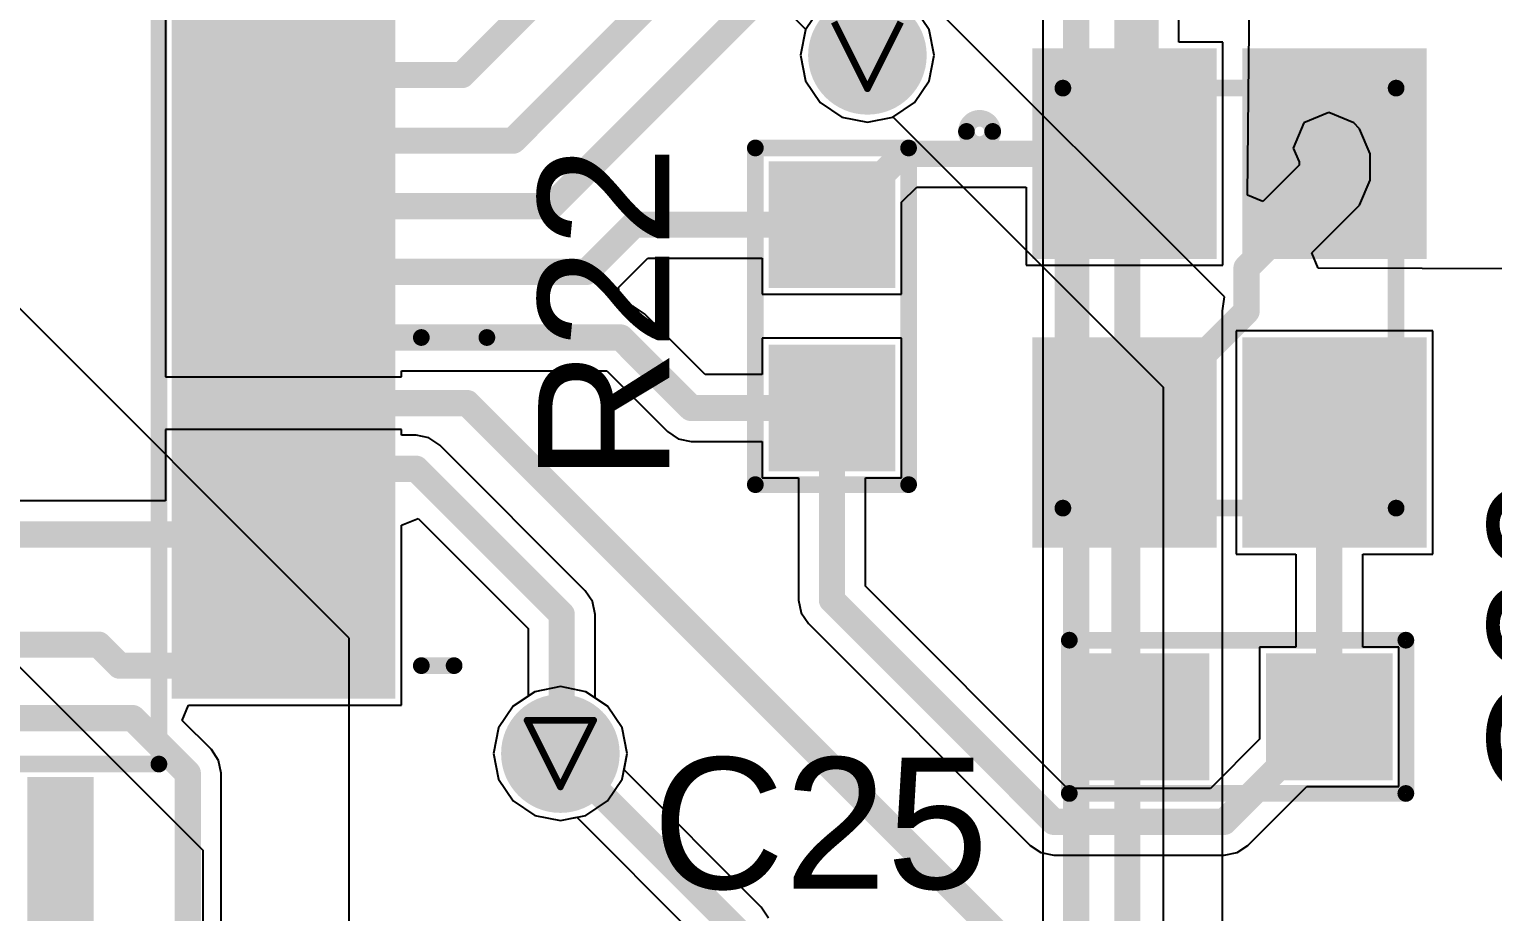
# Model space of a CAD drawing. Header units: inches. Extents: x -3 to 423, y -3 to 110.
# Drawn here: x 45.02 to 56.18, y 8.92 to 15.64 of the extents above; entities that cross this region are included whole.
import ezdxf

# ---------------------------------------------------------------- set-up
doc = ezdxf.new("R2010")
doc.units = ezdxf.units.IN
for name, color, linetype in [('Bottom Layer', 5, 'Continuous'), ('Bottom Solder', 6, 'Continuous'), ('Drill Drawing', 1, 'Continuous'), ('Mechanical 16', 56, 'Continuous'), ('Mechanical 6', 56, 'Continuous'), ('Mid Layer', 16, 'Continuous'), ('Mid Layer 2', 76, 'Continuous'), ('Top Layer', 1, 'Continuous'), ('Top Overlay', 2, 'Continuous'), ('Top Paste', 8, 'Continuous'), ('Top Solder', 216, 'Continuous'), ('Via Holes', 16, 'Continuous')]:
    doc.layers.add(name, color=color, linetype=linetype)
doc.styles.add('Arial', font='', dxfattribs={"height": 0.2})
doc.styles.get('Arial').set_extended_font_data('Arial')

msp = doc.modelspace()

# ---------------------------------------------------------------- hatches: boundary and pattern name
at = {"layer": 'Bottom Layer'}
h = msp.add_hatch(color=5, dxfattribs=at)
edge = h.paths.add_edge_path()
edge.add_arc((51.41, 15.44), 0.35, 0, 360)
h = msp.add_hatch(color=5, dxfattribs=at)
edge = h.paths.add_edge_path()
edge.add_arc((49.07, 10.12), 0.35, 0, 360)
at = {"layer": 'Bottom Solder'}
h = msp.add_hatch(color=6, dxfattribs=at)
edge = h.paths.add_edge_path()
edge.add_arc((51.41, 15.44), 0.452, 0, 360)
h = msp.add_hatch(color=6, dxfattribs=at)
edge = h.paths.add_edge_path()
edge.add_arc((49.07, 10.12), 0.452, 0, 360)
at = {"layer": 'Mid Layer'}
h = msp.add_hatch(color=16, dxfattribs=at)
edge = h.paths.add_edge_path()
edge.add_arc((51.41, 15.44), 0.35, 0, 360)
h = msp.add_hatch(color=16, dxfattribs=at)
edge = h.paths.add_edge_path()
edge.add_arc((49.07, 10.12), 0.35, 0, 360)
at = {"layer": 'Mid Layer 2'}
h = msp.add_hatch(color=76, dxfattribs=at)
edge = h.paths.add_edge_path()
edge.add_arc((51.41, 15.44), 0.35, 0, 360)
h = msp.add_hatch(color=76, dxfattribs=at)
edge = h.paths.add_edge_path()
edge.add_arc((49.07, 10.12), 0.35, 0, 360)
at = {"layer": 'Top Layer'}
h = msp.add_hatch(color=1, dxfattribs=at)
edge = h.paths.add_edge_path()
edge.add_arc((51.41, 15.44), 0.35, 0, 360)
for points in [[(47.71, 15.14), (46.21, 15.14), (46.21, 15.44), (47.71, 15.44)], [(53.97, 15.39), (53.97, 13.99), (52.77, 13.99), (52.77, 15.39)], [(55.57, 15.39), (55.57, 13.99), (54.37, 13.99), (54.37, 15.39)], [(47.71, 14.64), (46.21, 14.64), (46.21, 14.94), (47.71, 14.94)], [(51.521, 14.531), (51.521, 13.769), (50.759, 13.769), (50.759, 14.531)], [(47.71, 14.14), (46.21, 14.14), (46.21, 14.44), (47.71, 14.44)], [(47.71, 13.64), (46.21, 13.64), (46.21, 13.94), (47.71, 13.94)], [(47.71, 13.14), (46.21, 13.14), (46.21, 13.44), (47.71, 13.44)], [(53.97, 13.19), (53.97, 11.79), (52.77, 11.79), (52.77, 13.19)], [(55.57, 13.19), (55.57, 11.79), (54.37, 11.79), (54.37, 13.19)], [(51.521, 13.134), (51.521, 12.372), (50.759, 12.372), (50.759, 13.134)], [(47.71, 12.64), (46.21, 12.64), (46.21, 12.94), (47.71, 12.94)], [(47.71, 12.14), (46.21, 12.14), (46.21, 12.44), (47.71, 12.44)], [(47.71, 11.64), (46.21, 11.64), (46.21, 11.94), (47.71, 11.94)], [(47.71, 11.14), (46.21, 11.14), (46.21, 11.44), (47.71, 11.44)], [(47.71, 10.64), (46.21, 10.64), (46.21, 10.94), (47.71, 10.94)], [(53.152, 10.781), (53.914, 10.781), (53.914, 10.019), (53.152, 10.019)], [(54.549, 10.781), (55.311, 10.781), (55.311, 10.019), (54.549, 10.019)], [(45.11, 8.34), (45.11, 9.84), (45.41, 9.84), (45.41, 8.34)]]:
    msp.add_hatch(color=1, dxfattribs=at).paths.add_polyline_path(points)
h = msp.add_hatch(color=1, dxfattribs=at)
edge = h.paths.add_edge_path()
edge.add_arc((49.07, 10.12), 0.35, 0, 360)
at = {"layer": 'Top Paste'}
for points in [[(47.71, 15.14), (46.21, 15.14), (46.21, 15.44), (47.71, 15.44)], [(53.97, 15.39), (53.97, 13.99), (52.77, 13.99), (52.77, 15.39)], [(55.57, 15.39), (55.57, 13.99), (54.37, 13.99), (54.37, 15.39)], [(47.71, 14.64), (46.21, 14.64), (46.21, 14.94), (47.71, 14.94)], [(51.521, 14.531), (51.521, 13.769), (50.759, 13.769), (50.759, 14.531)], [(47.71, 14.14), (46.21, 14.14), (46.21, 14.44), (47.71, 14.44)], [(47.71, 13.64), (46.21, 13.64), (46.21, 13.94), (47.71, 13.94)], [(47.71, 13.14), (46.21, 13.14), (46.21, 13.44), (47.71, 13.44)], [(53.97, 13.19), (53.97, 11.79), (52.77, 11.79), (52.77, 13.19)], [(55.57, 13.19), (55.57, 11.79), (54.37, 11.79), (54.37, 13.19)], [(51.521, 13.134), (51.521, 12.372), (50.759, 12.372), (50.759, 13.134)], [(47.71, 12.64), (46.21, 12.64), (46.21, 12.94), (47.71, 12.94)], [(47.71, 12.14), (46.21, 12.14), (46.21, 12.44), (47.71, 12.44)], [(47.71, 11.64), (46.21, 11.64), (46.21, 11.94), (47.71, 11.94)], [(47.71, 11.14), (46.21, 11.14), (46.21, 11.44), (47.71, 11.44)], [(47.71, 10.64), (46.21, 10.64), (46.21, 10.94), (47.71, 10.94)], [(53.152, 10.781), (53.914, 10.781), (53.914, 10.019), (53.152, 10.019)], [(54.549, 10.781), (55.311, 10.781), (55.311, 10.019), (54.549, 10.019)], [(45.11, 8.34), (45.11, 9.84), (45.41, 9.84), (45.41, 8.34)]]:
    msp.add_hatch(color=8, dxfattribs=at).paths.add_polyline_path(points)
at = {"layer": 'Top Solder'}
for points in [[(47.812, 15.538), (46.108, 15.538), (46.108, 16.042), (47.812, 16.042)], [(47.812, 15.038), (46.108, 15.038), (46.108, 15.542), (47.812, 15.542)], [(54.071, 15.492), (54.071, 13.888), (52.668, 13.888), (52.668, 15.492)], [(55.672, 15.492), (55.672, 13.888), (54.269, 13.888), (54.269, 15.492)], [(47.812, 14.538), (46.108, 14.538), (46.108, 15.042), (47.812, 15.042)], [(51.623, 14.633), (51.623, 13.667), (50.657, 13.667), (50.657, 14.633)], [(47.812, 14.038), (46.108, 14.038), (46.108, 14.542), (47.812, 14.542)], [(47.812, 13.538), (46.108, 13.538), (46.108, 14.042), (47.812, 14.042)], [(47.812, 13.038), (46.108, 13.038), (46.108, 13.542), (47.812, 13.542)], [(54.071, 13.292), (54.071, 11.688), (52.668, 11.688), (52.668, 13.292)], [(55.672, 13.292), (55.672, 11.688), (54.269, 11.688), (54.269, 13.292)], [(51.623, 13.236), (51.623, 12.27), (50.657, 12.27), (50.657, 13.236)], [(47.812, 12.538), (46.108, 12.538), (46.108, 13.042), (47.812, 13.042)], [(47.812, 12.038), (46.108, 12.038), (46.108, 12.542), (47.812, 12.542)], [(47.812, 11.538), (46.108, 11.538), (46.108, 12.042), (47.812, 12.042)], [(47.812, 11.038), (46.108, 11.038), (46.108, 11.542), (47.812, 11.542)], [(47.812, 10.538), (46.108, 10.538), (46.108, 11.042), (47.812, 11.042)], [(53.05, 10.883), (54.016, 10.883), (54.016, 9.917), (53.05, 9.917)], [(54.447, 10.883), (55.413, 10.883), (55.413, 9.917), (54.447, 9.917)], [(45.008, 8.238), (45.008, 9.942), (45.512, 9.942), (45.512, 8.238)]]:
    msp.add_hatch(color=216, dxfattribs=at).paths.add_polyline_path(points)
h = msp.add_hatch(color=216, dxfattribs=at)
edge = h.paths.add_edge_path()
edge.add_arc((51.41, 15.44), 0.452, 0, 360)
h = msp.add_hatch(color=216, dxfattribs=at)
edge = h.paths.add_edge_path()
edge.add_arc((49.07, 10.12), 0.452, 0, 360)
at = {"layer": 'Via Holes'}
h = msp.add_hatch(color=7, dxfattribs=at)
edge = h.paths.add_edge_path()
edge.add_arc((51.41, 15.44), 0.25, 0, 360)
h = msp.add_hatch(color=7, dxfattribs=at)
edge = h.paths.add_edge_path()
edge.add_arc((49.07, 10.12), 0.25, 0, 360)

# ---------------------------------------------------------------- linework, layer by layer
at = {"layer": 'Bottom Layer'}
for p, q in [((52.746, 24.317), (52.746, 5.495)), ((51.05, 15.8), (50.939, 15.635)), ((51.881, 15.635), (51.77, 15.8)), ((50.939, 15.635), (50.9, 15.44)), ((51.92, 15.44), (51.881, 15.635)), ((50.9, 15.44), (50.939, 15.245)), ((51.881, 15.245), (51.92, 15.44)), ((50.939, 15.245), (51.05, 15.08)), ((51.77, 15.08), (51.881, 15.245)), ((51.05, 15.08), (51.215, 14.969)), ((51.605, 14.969), (51.77, 15.08)), ((51.215, 14.969), (51.41, 14.93)), ((51.41, 14.93), (51.605, 14.969)), ((49.07, 10.63), (48.875, 10.591)), ((49.265, 10.591), (49.07, 10.63)), ((48.875, 10.591), (48.71, 10.48)), ((49.43, 10.48), (49.265, 10.591)), ((48.71, 10.48), (48.599, 10.315)), ((49.541, 10.315), (49.43, 10.48)), ((48.599, 10.315), (48.56, 10.12)), ((49.58, 10.12), (49.541, 10.315)), ((48.56, 10.12), (48.599, 9.925)), ((49.541, 9.925), (49.58, 10.12)), ((48.599, 9.925), (48.71, 9.76)), ((49.43, 9.76), (49.541, 9.925)), ((48.71, 9.76), (48.875, 9.649)), ((49.265, 9.649), (49.43, 9.76)), ((48.875, 9.649), (49.07, 9.61)), ((49.07, 9.61), (49.265, 9.649))]:
    msp.add_line(p, q, dxfattribs=at)
at = {"layer": 'Bottom Layer', "const_width": 0.2}
for points in [[(53.001, 5.495), (53.001, 24.317)], [(53.391, 5.657), (53.391, 24.155)], [(51.41, 15.44), (51.41, 16.16)]]:
    msp.add_lwpolyline(points, dxfattribs=at)
at = {"layer": 'Bottom Layer', "const_width": 0.1}
msp.add_lwpolyline([(51.36, 15.44, 1), (51.46, 15.44, 1)], format="xyb", close=True, dxfattribs=at)
at = {"layer": 'Drill Drawing', "const_width": 0.0508}
for points in [[(51.156, 15.694), (51.41, 15.186)], [(51.41, 15.186), (51.664, 15.694)], [(48.816, 10.374), (49.324, 10.374)], [(48.816, 10.374), (49.07, 9.866)], [(49.07, 9.866), (49.324, 10.374)]]:
    msp.add_lwpolyline(points, dxfattribs=at)
at = {"layer": 'Drill Drawing', "const_width": 0.0254}
for points in [[(51.397, 15.186, 1), (51.423, 15.186, 1)], [(51.397, 15.186, 1), (51.423, 15.186, 1)], [(48.803, 10.374, 1), (48.829, 10.374, 1)], [(48.803, 10.374, 1), (48.829, 10.374, 1)], [(49.311, 10.374, 1), (49.337, 10.374, 1)], [(49.311, 10.374, 1), (49.337, 10.374, 1)], [(49.057, 9.866, 1), (49.083, 9.866, 1)], [(49.057, 9.866, 1), (49.083, 9.866, 1)]]:
    msp.add_lwpolyline(points, format="xyb", close=True, dxfattribs=at)
at = {"layer": 'Mechanical 16', "const_width": 0.127}
for points in [[(46.01, 10.04), (46.01, 17.04)], [(52.9, 11.99), (52.9, 15.19)], [(52.9, 15.19), (55.44, 15.19)], [(55.44, 11.99), (55.44, 15.19)], [(52.9, 11.99), (55.44, 11.99)], [(39.01, 10.04), (46.01, 10.04)]]:
    msp.add_lwpolyline(points, dxfattribs=at)
at = {"layer": 'Mechanical 16'}
for points, const_width in [([(52.868, 15.19, 1), (52.932, 15.19, 1)], 0.0635), ([(52.868, 15.19, 1), (52.932, 15.19, 1)], 0.0635), ([(55.408, 15.19, 1), (55.472, 15.19, 1)], 0.0635), ([(55.408, 15.19, 1), (55.472, 15.19, 1)], 0.0635), ([(52.365, 14.86, 1), (52.165, 14.86, 1)], 0.127), ([(52.133, 14.86, 1), (52.197, 14.86, 1)], 0.0635), ([(52.333, 14.86, 1), (52.397, 14.86, 1)], 0.0635), ([(52.868, 11.99, 1), (52.932, 11.99, 1)], 0.0635), ([(52.868, 11.99, 1), (52.932, 11.99, 1)], 0.0635), ([(55.408, 11.99, 1), (55.472, 11.99, 1)], 0.0635), ([(55.408, 11.99, 1), (55.472, 11.99, 1)], 0.0635), ([(45.978, 10.04, 1), (46.042, 10.04, 1)], 0.0635), ([(45.978, 10.04, 1), (46.042, 10.04, 1)], 0.0635)]:
    msp.add_lwpolyline(points, format="xyb", close=True, dxfattribs=dict(at, const_width=const_width))
at = {"layer": 'Mechanical 6', "const_width": 0.127}
for points in [[(48.01, 13.29), (48.51, 13.29)], [(48.01, 10.79), (48.26, 10.79)]]:
    msp.add_lwpolyline(points, dxfattribs=at)
at = {"layer": 'Mechanical 6', "const_width": 0.0635}
for points in [[(47.978, 13.29, 1), (48.042, 13.29, 1)], [(48.478, 13.29, 1), (48.542, 13.29, 1)], [(47.978, 10.79, 1), (48.042, 10.79, 1)], [(48.228, 10.79, 1), (48.292, 10.79, 1)]]:
    msp.add_lwpolyline(points, format="xyb", close=True, dxfattribs=at)
at = {"layer": 'Mid Layer'}
for p, q in [((51.05, 15.8), (50.939, 15.635)), ((51.881, 15.635), (51.77, 15.8)), ((50.939, 15.635), (50.9, 15.44)), ((51.92, 15.44), (51.881, 15.635)), ((50.9, 15.44), (50.939, 15.245)), ((51.881, 15.245), (51.92, 15.44)), ((50.939, 15.245), (51.05, 15.08)), ((51.77, 15.08), (51.881, 15.245)), ((51.05, 15.08), (51.215, 14.969)), ((51.605, 14.969), (51.77, 15.08)), ((51.215, 14.969), (51.41, 14.93)), ((51.41, 14.93), (51.605, 14.969)), ((49.07, 10.63), (48.875, 10.591)), ((49.265, 10.591), (49.07, 10.63)), ((48.875, 10.591), (48.71, 10.48)), ((49.43, 10.48), (49.265, 10.591)), ((48.71, 10.48), (48.599, 10.315)), ((49.541, 10.315), (49.43, 10.48)), ((48.599, 10.315), (48.56, 10.12)), ((49.58, 10.12), (49.541, 10.315)), ((48.56, 10.12), (48.599, 9.925)), ((49.541, 9.925), (49.58, 10.12)), ((48.599, 9.925), (48.71, 9.76)), ((49.43, 9.76), (49.541, 9.925)), ((48.71, 9.76), (48.875, 9.649)), ((49.265, 9.649), (49.43, 9.76)), ((48.875, 9.649), (49.07, 9.61)), ((49.07, 9.61), (49.265, 9.649))]:
    msp.add_line(p, q, dxfattribs=at)
at = {"layer": 'Mid Layer 2'}
for p, q in [((54.131, 13.6), (45.39, 22.34)), ((49.088, 17.489), (50.94, 15.637)), ((38.82, 16.908), (46.345, 9.383)), ((50.939, 15.635), (50.9, 15.44)), ((50.94, 15.637), (50.939, 15.635)), ((47.46, 11), (42.858, 15.602)), ((50.9, 15.44), (50.939, 15.245)), ((50.939, 15.245), (51.05, 15.08)), ((51.05, 15.08), (51.215, 14.969)), ((51.215, 14.969), (51.41, 14.93)), ((51.41, 14.93), (51.605, 14.969)), ((51.605, 14.969), (51.607, 14.97)), ((51.607, 14.97), (53.665, 12.912)), ((54.117, 13.493), (54.131, 13.6)), ((54.117, 5.757), (54.117, 13.493)), ((53.665, 12.912), (53.665, 7.84)), ((47.46, 1.014), (47.46, 11)), ((46.345, 9.383), (46.345, 8.405))]:
    msp.add_line(p, q, dxfattribs=at)
at = {"layer": 'Top Layer'}
for p, q in [((54.306, 14.375), (54.335, 17.183)), ((53.785, 15.54), (53.785, 16.179)), ((46.06, 15.99), (46.06, 14.99)), ((54.12, 15.54), (53.785, 15.54)), ((54.12, 13.84), (54.12, 15.54)), ((46.06, 14.99), (46.06, 13.99)), ((54.927, 15.004), (54.736, 14.925)), ((55.118, 14.925), (54.927, 15.004)), ((54.736, 14.925), (54.656, 14.733)), ((55.161, 14.881), (55.118, 14.925)), ((55.241, 14.69), (55.161, 14.881)), ((54.656, 14.733), (54.7, 14.629)), ((54.7, 14.629), (54.7, 14.602)), ((55.241, 14.49), (55.241, 14.69)), ((54.7, 14.602), (54.423, 14.326)), ((51.671, 14.321), (51.786, 14.435)), ((51.786, 14.435), (52.62, 14.435)), ((52.62, 14.435), (52.62, 13.84)), ((55.161, 14.299), (55.241, 14.49)), ((51.671, 13.619), (51.671, 14.321)), ((54.423, 14.326), (54.306, 14.375)), ((54.798, 13.936), (55.161, 14.299)), ((46.06, 13.99), (46.06, 12.99)), ((49.512, 13.672), (49.736, 13.895)), ((49.736, 13.895), (50.609, 13.895)), ((50.609, 13.895), (50.609, 13.619)), ((52.62, 13.84), (54.12, 13.84)), ((54.847, 13.818), (54.798, 13.936)), ((56.768, 13.812), (54.847, 13.818)), ((49.52, 13.617), (49.512, 13.672)), ((49.559, 13.539), (49.52, 13.617)), ((50.609, 13.619), (51.671, 13.619)), ((49.627, 13.526), (49.559, 13.539)), ((49.71, 13.47), (49.627, 13.526)), ((50.173, 13.008), (49.71, 13.47)), ((51.671, 13.284), (50.609, 13.284)), ((50.609, 13.284), (50.609, 13.008)), ((51.671, 12.222), (51.671, 13.284)), ((55.72, 13.34), (54.22, 13.34)), ((54.22, 13.34), (54.22, 11.64)), ((55.72, 11.64), (55.72, 13.34)), ((46.06, 12.99), (47.86, 12.99)), ((47.86, 12.99), (47.86, 13.035)), ((47.86, 13.035), (49.424, 13.035)), ((49.424, 13.035), (49.887, 12.573)), ((50.609, 13.008), (50.173, 13.008)), ((47.86, 12.59), (46.06, 12.59)), ((46.06, 12.59), (46.06, 12.045)), ((47.86, 12.545), (47.86, 12.59)), ((47.97, 12.545), (47.86, 12.545)), ((48.067, 12.526), (47.97, 12.545)), ((48.15, 12.47), (48.067, 12.526)), ((49.887, 12.573), (49.969, 12.518)), ((49.969, 12.518), (50.067, 12.498)), ((50.067, 12.498), (50.609, 12.498)), ((50.609, 12.498), (50.609, 12.222)), ((49.26, 11.36), (48.15, 12.47)), ((50.609, 12.222), (50.885, 12.222)), ((50.885, 12.222), (50.885, 11.29)), ((51.395, 11.396), (51.395, 12.222)), ((51.395, 12.222), (51.671, 12.222)), ((46.06, 12.045), (40.54, 12.045)), ((47.86, 11.86), (47.987, 11.912)), ((47.86, 10.99), (47.86, 11.86)), ((47.987, 11.912), (48.825, 11.074)), ((54.22, 11.64), (54.675, 11.64)), ((54.675, 11.64), (54.675, 10.931)), ((55.185, 10.931), (55.185, 11.64)), ((55.185, 11.64), (55.72, 11.64)), ((52.936, 9.855), (51.395, 11.396)), ((49.315, 11.278), (49.26, 11.36)), ((49.335, 11.18), (49.315, 11.278)), ((50.885, 11.29), (50.905, 11.192)), ((49.335, 10.544), (49.335, 11.18)), ((50.905, 11.192), (50.96, 11.11)), ((48.825, 11.074), (48.825, 10.558)), ((50.96, 11.11), (52.65, 9.42)), ((47.86, 10.49), (47.86, 10.99)), ((54.675, 10.931), (54.399, 10.931)), ((54.399, 10.931), (54.399, 10.229)), ((55.461, 10.931), (55.185, 10.931)), ((55.461, 9.869), (55.461, 10.931)), ((46.188, 10.373), (46.236, 10.49)), ((46.236, 10.49), (47.86, 10.49)), ((48.825, 10.558), (48.71, 10.48)), ((49.43, 10.48), (49.335, 10.544)), ((48.71, 10.48), (48.599, 10.315)), ((49.541, 10.315), (49.43, 10.48)), ((46.41, 10.15), (46.188, 10.373)), ((48.599, 10.315), (48.56, 10.12)), ((49.58, 10.12), (49.541, 10.315)), ((54.399, 10.229), (54.024, 9.855)), ((46.465, 10.068), (46.41, 10.15)), ((46.485, 9.97), (46.465, 10.068)), ((48.56, 10.12), (48.599, 9.925)), ((49.555, 9.995), (49.58, 10.12)), ((46.485, 7.646), (46.485, 9.97)), ((50.6, 8.95), (49.555, 9.995)), ((48.599, 9.925), (48.71, 9.76)), ((54.024, 9.855), (52.936, 9.855)), ((54.31, 9.42), (54.759, 9.869)), ((54.759, 9.869), (55.461, 9.869)), ((48.71, 9.76), (48.875, 9.649)), ((48.875, 9.649), (49.07, 9.61)), ((49.07, 9.61), (49.195, 9.635)), ((49.195, 9.635), (50.073, 8.757)), ((52.65, 9.42), (52.732, 9.365)), ((54.228, 9.365), (54.31, 9.42)), ((52.732, 9.365), (52.83, 9.345)), ((52.83, 9.345), (54.13, 9.345)), ((54.13, 9.345), (54.228, 9.365)), ((50.656, 8.867), (50.6, 8.95))]:
    msp.add_line(p, q, dxfattribs=at)
at = {"layer": 'Top Layer', "const_width": 0.2}
for points in [[(48.32, 15.29), (51.035, 18.005)], [(48.71, 14.79), (51.635, 17.715)], [(49, 14.29), (52.135, 17.425)], [(53.53, 14.85), (53.53, 16.71)], [(51.41, 15.44), (51.41, 15.95)], [(46.96, 15.29), (48.32, 15.29)], [(53.37, 14.69), (53.53, 14.85)], [(46.96, 14.79), (48.71, 14.79)], [(51.14, 14.15), (51.68, 14.69)], [(51.68, 14.69), (53.37, 14.69)], [(54.927, 14.733), (54.97, 14.69)], [(54.97, 14.49), (54.97, 14.69)], [(54.3, 13.82), (54.97, 14.49)], [(46.96, 14.29), (49, 14.29)], [(49.27, 13.79), (49.63, 14.15)], [(49.63, 14.15), (51.14, 14.15)], [(46.96, 13.79), (49.27, 13.79)], [(54.3, 13.49), (54.3, 13.82)], [(53.37, 12.56), (54.3, 13.49)], [(46.96, 13.29), (49.53, 13.29)], [(49.53, 13.29), (50.067, 12.753)], [(46.96, 12.79), (48.36, 12.79)], [(48.36, 12.79), (53.52, 7.63)], [(50.067, 12.753), (51.14, 12.753)], [(51.14, 11.29), (51.14, 12.753)], [(53.37, 12.49), (53.37, 12.56)], [(53.37, 10.563), (53.37, 12.49)], [(54.93, 12.45), (54.97, 12.49)], [(54.93, 10.4), (54.93, 12.45)], [(46.96, 12.29), (47.97, 12.29)], [(47.97, 12.29), (49.08, 11.18)], [(40.54, 11.79), (46.96, 11.79)], [(51.14, 11.29), (52.83, 9.6)], [(49.08, 10.13), (49.08, 11.18)], [(40.366, 10.95), (45.55, 10.95)], [(45.55, 10.95), (45.71, 10.79)], [(45.71, 10.79), (46.96, 10.79)], [(53.37, 10.563), (53.533, 10.4)], [(43.47, 10.39), (45.81, 10.39)], [(45.81, 10.39), (46.23, 9.97)], [(54.13, 9.6), (54.93, 10.4)], [(49.07, 10.12), (49.08, 10.13)], [(49.07, 10.12), (50.42, 8.77)], [(46.23, 7.54), (46.23, 9.97)], [(52.83, 9.6), (54.13, 9.6)]]:
    msp.add_lwpolyline(points, dxfattribs=at)
at = {"layer": 'Top Layer', "const_width": 0.1}
for points in [[(51.36, 15.44, 1), (51.46, 15.44, 1)], [(46.91, 15.29, 1), (47.01, 15.29, 1)], [(48.27, 15.29, 1), (48.37, 15.29, 1)], [(48.27, 15.29, 1), (48.37, 15.29, 1)], [(53.48, 14.85, 1), (53.58, 14.85, 1)], [(53.48, 14.85, 1), (53.58, 14.85, 1)], [(46.91, 14.79, 1), (47.01, 14.79, 1)], [(48.66, 14.79, 1), (48.76, 14.79, 1)], [(48.66, 14.79, 1), (48.76, 14.79, 1)], [(51.63, 14.69, 1), (51.73, 14.69, 1)], [(51.63, 14.69, 1), (51.73, 14.69, 1)], [(53.32, 14.69, 1), (53.42, 14.69, 1)], [(53.32, 14.69, 1), (53.42, 14.69, 1)], [(54.877, 14.733, 1), (54.977, 14.733, 1)], [(54.92, 14.69, 1), (55.02, 14.69, 1)], [(54.92, 14.69, 1), (55.02, 14.69, 1)], [(54.92, 14.49, 1), (55.02, 14.49, 1)], [(54.92, 14.49, 1), (55.02, 14.49, 1)], [(46.91, 14.29, 1), (47.01, 14.29, 1)], [(48.95, 14.29, 1), (49.05, 14.29, 1)], [(48.95, 14.29, 1), (49.05, 14.29, 1)], [(49.58, 14.15, 1), (49.68, 14.15, 1)], [(49.58, 14.15, 1), (49.68, 14.15, 1)], [(51.09, 14.15, 1), (51.19, 14.15, 1)], [(51.09, 14.15, 1), (51.19, 14.15, 1)], [(46.91, 13.79, 1), (47.01, 13.79, 1)], [(49.22, 13.79, 1), (49.32, 13.79, 1)], [(49.22, 13.79, 1), (49.32, 13.79, 1)], [(54.25, 13.82, 1), (54.35, 13.82, 1)], [(54.25, 13.82, 1), (54.35, 13.82, 1)], [(54.25, 13.49, 1), (54.35, 13.49, 1)], [(54.25, 13.49, 1), (54.35, 13.49, 1)], [(46.91, 13.29, 1), (47.01, 13.29, 1)], [(49.48, 13.29, 1), (49.58, 13.29, 1)], [(49.48, 13.29, 1), (49.58, 13.29, 1)], [(46.91, 12.79, 1), (47.01, 12.79, 1)], [(48.31, 12.79, 1), (48.41, 12.79, 1)], [(48.31, 12.79, 1), (48.41, 12.79, 1)], [(50.017, 12.753, 1), (50.117, 12.753, 1)], [(50.017, 12.753, 1), (50.117, 12.753, 1)], [(51.09, 12.753, 1), (51.19, 12.753, 1)], [(51.09, 12.753, 1), (51.19, 12.753, 1)], [(53.32, 12.56, 1), (53.42, 12.56, 1)], [(53.32, 12.56, 1), (53.42, 12.56, 1)], [(53.32, 12.49, 1), (53.42, 12.49, 1)], [(53.32, 12.49, 1), (53.42, 12.49, 1)], [(54.88, 12.45, 1), (54.98, 12.45, 1)], [(54.88, 12.45, 1), (54.98, 12.45, 1)], [(54.92, 12.49, 1), (55.02, 12.49, 1)], [(46.91, 12.29, 1), (47.01, 12.29, 1)], [(47.92, 12.29, 1), (48.02, 12.29, 1)], [(47.92, 12.29, 1), (48.02, 12.29, 1)], [(46.91, 11.79, 1), (47.01, 11.79, 1)], [(51.09, 11.29, 1), (51.19, 11.29, 1)], [(51.09, 11.29, 1), (51.19, 11.29, 1)], [(49.03, 11.18, 1), (49.13, 11.18, 1)], [(49.03, 11.18, 1), (49.13, 11.18, 1)], [(45.5, 10.95, 1), (45.6, 10.95, 1)], [(45.5, 10.95, 1), (45.6, 10.95, 1)], [(45.66, 10.79, 1), (45.76, 10.79, 1)], [(45.66, 10.79, 1), (45.76, 10.79, 1)], [(46.91, 10.79, 1), (47.01, 10.79, 1)], [(53.32, 10.563, 1), (53.42, 10.563, 1)], [(53.32, 10.563, 1), (53.42, 10.563, 1)], [(45.76, 10.39, 1), (45.86, 10.39, 1)], [(45.76, 10.39, 1), (45.86, 10.39, 1)], [(53.483, 10.4, 1), (53.583, 10.4, 1)], [(54.88, 10.4, 1), (54.98, 10.4, 1)], [(54.88, 10.4, 1), (54.98, 10.4, 1)], [(49.02, 10.12, 1), (49.12, 10.12, 1)], [(49.02, 10.12, 1), (49.12, 10.12, 1)], [(49.03, 10.13, 1), (49.13, 10.13, 1)], [(49.03, 10.13, 1), (49.13, 10.13, 1)], [(46.18, 9.97, 1), (46.28, 9.97, 1)], [(46.18, 9.97, 1), (46.28, 9.97, 1)], [(52.78, 9.6, 1), (52.88, 9.6, 1)], [(52.78, 9.6, 1), (52.88, 9.6, 1)], [(54.08, 9.6, 1), (54.18, 9.6, 1)], [(54.08, 9.6, 1), (54.18, 9.6, 1)]]:
    msp.add_lwpolyline(points, format="xyb", close=True, dxfattribs=at)
at = {"layer": 'Top Overlay', "const_width": 0.127}
for points in [[(50.556, 12.169), (50.556, 14.734)], [(50.556, 14.734), (51.724, 14.734)], [(51.724, 12.169), (51.724, 14.734)], [(50.556, 12.169), (51.724, 12.169)], [(52.949, 9.816), (52.949, 10.984)], [(52.949, 10.984), (55.514, 10.984)], [(55.514, 9.816), (55.514, 10.984)], [(52.949, 9.816), (55.514, 9.816)]]:
    msp.add_lwpolyline(points, dxfattribs=at)
at = {"layer": 'Top Overlay', "const_width": 0.0635}
for points in [[(50.524, 14.734, 1), (50.588, 14.734, 1)], [(50.524, 14.734, 1), (50.588, 14.734, 1)], [(51.692, 14.734, 1), (51.756, 14.734, 1)], [(51.692, 14.734, 1), (51.756, 14.734, 1)], [(50.524, 12.169, 1), (50.588, 12.169, 1)], [(50.524, 12.169, 1), (50.588, 12.169, 1)], [(51.692, 12.169, 1), (51.756, 12.169, 1)], [(51.692, 12.169, 1), (51.756, 12.169, 1)], [(52.917, 10.984, 1), (52.981, 10.984, 1)], [(52.917, 10.984, 1), (52.981, 10.984, 1)], [(55.482, 10.984, 1), (55.546, 10.984, 1)], [(55.482, 10.984, 1), (55.546, 10.984, 1)], [(52.917, 9.816, 1), (52.981, 9.816, 1)], [(52.917, 9.816, 1), (52.981, 9.816, 1)], [(55.482, 9.816, 1), (55.546, 9.816, 1)], [(55.482, 9.816, 1), (55.546, 9.816, 1)]]:
    msp.add_lwpolyline(points, format="xyb", close=True, dxfattribs=at)

# ---------------------------------------------------------------- texts
at = {"layer": 'Top Overlay', "style": 'Arial'}
for s, p in [('R22', (49.9, 12.19)), ('C29', (57.14, 9.7))]:
    msp.add_text(s, height=1, rotation=90, dxfattribs=at).set_placement(p)
msp.add_text('C25', height=1, dxfattribs=at).set_placement((49.77, 9.09))

doc.saveas('drawing.dxf')
